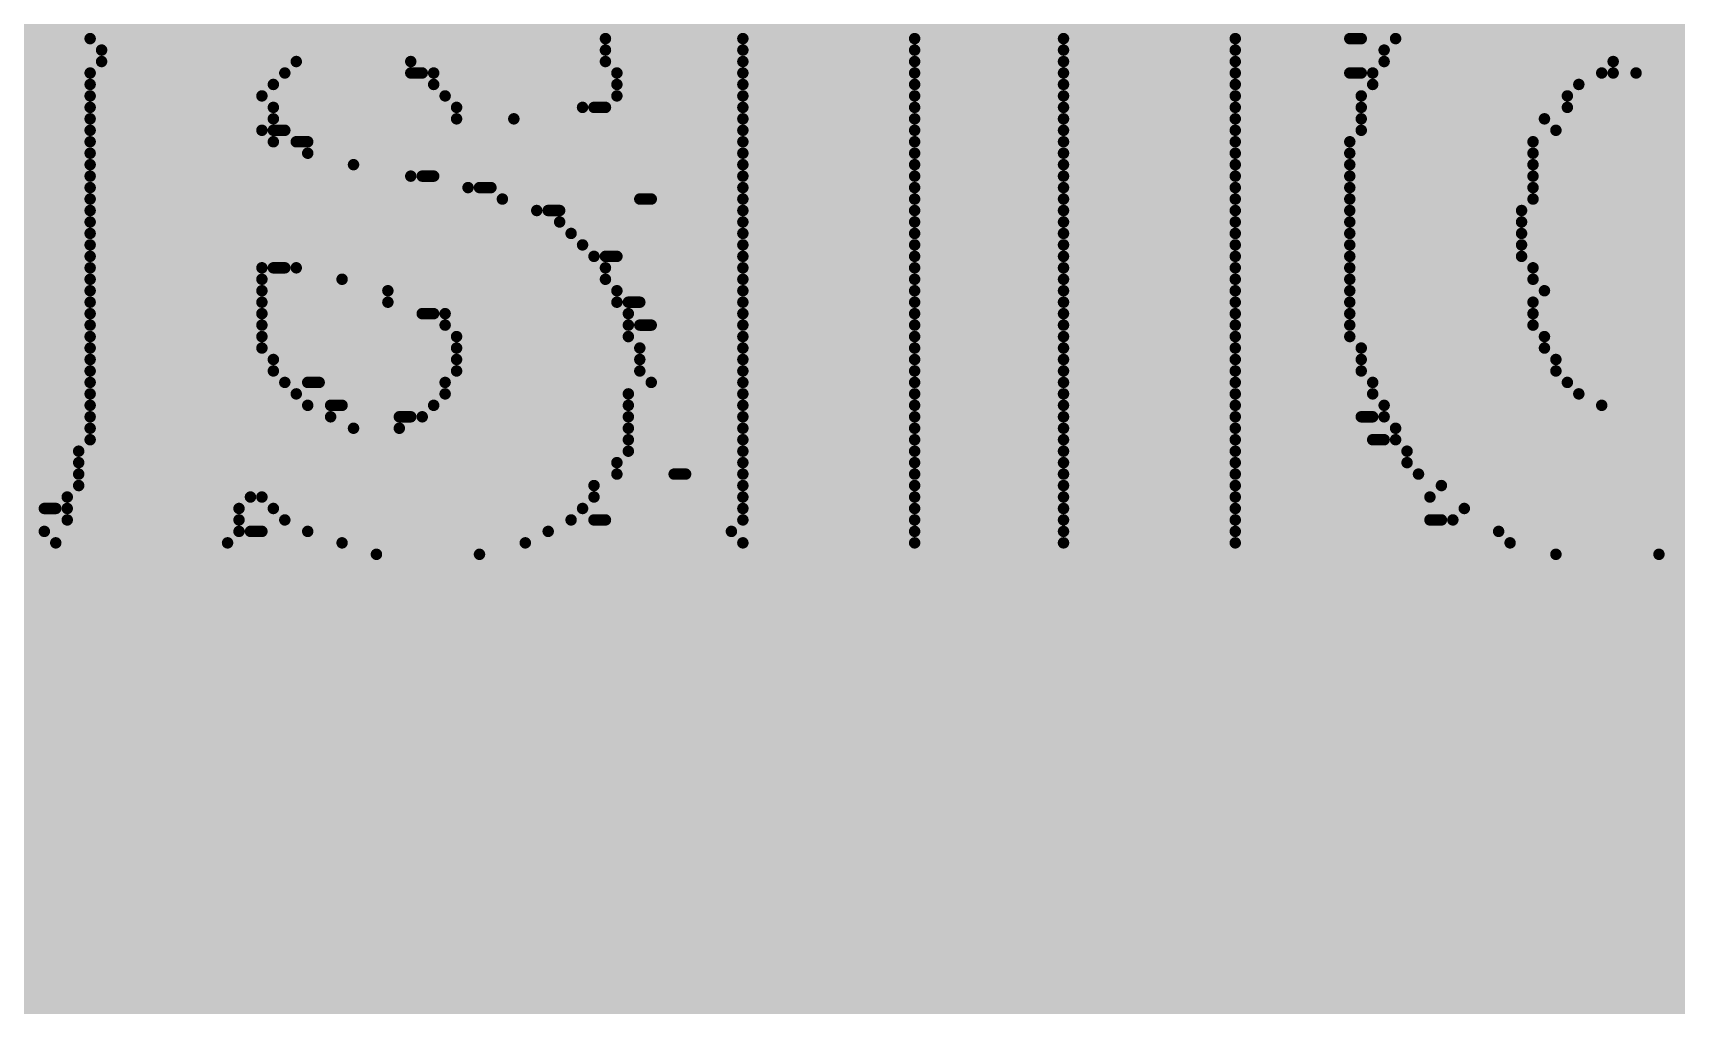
# Model space of a CAD drawing. Header units: inches. Extents: x 0 to 446, y -21 to 70.
# Drawn here: x 13.749 to 17.394, y 48.425 to 50.58 of the extents above; entities that cross this region are included whole.
import ezdxf

# ---------------------------------------------------------------- set-up
doc = ezdxf.new("R2010")
doc.units = ezdxf.units.IN
doc.layers.add('Bottom Overlay', color=54, linetype='Continuous')
doc.layers.add('Top Layer', color=1, linetype='Continuous')

msp = doc.modelspace()

# ---------------------------------------------------------------- hatches: boundary and pattern name
at = {"layer": 'Top Layer'}
msp.add_hatch(color=1, dxfattribs=at).paths.add_polyline_path([(11.8999, 10.6627), (20.7353, 10.6627), (20.7353, 56.4031), (11.8999, 56.4031)])

# ---------------------------------------------------------------- linework, layer by layer
at = {"layer": 'Bottom Overlay', "const_width": 0.0254}
for points in [[(13.876, 50.5675), (15.019, 50.5675)], [(13.9014, 50.5421), (15.019, 50.5421)], [(15.3238, 50.5675), (15.7048, 50.5675)], [(15.3238, 50.5421), (15.7048, 50.5421)], [(16.035, 50.5675), (16.416, 50.5675)], [(16.035, 50.5421), (16.416, 50.5421)], [(16.67, 50.5675), (16.6954, 50.5675)], [(16.7462, 50.5421), (17.9908, 50.5421)], [(16.7716, 50.5675), (17.9908, 50.5675)], [(13.9014, 50.5167), (14.3332, 50.5167)], [(14.5872, 50.5167), (15.019, 50.5167)], [(15.3238, 50.5167), (15.7048, 50.5167)], [(16.035, 50.5167), (16.416, 50.5167)], [(16.7462, 50.5167), (17.2542, 50.5167)], [(13.876, 50.4913), (14.3078, 50.4913)], [(14.5872, 50.4913), (14.6126, 50.4913)], [(14.638, 50.4913), (15.0444, 50.4913)], [(15.3238, 50.4913), (15.7048, 50.4913)], [(16.035, 50.4913), (16.416, 50.4913)], [(16.67, 50.4913), (16.6954, 50.4913)], [(16.7208, 50.4913), (17.2288, 50.4913)], [(17.2542, 50.4913), (17.305, 50.4913)], [(13.876, 50.4659), (14.2824, 50.4659)], [(13.876, 50.4405), (14.257, 50.4405)], [(14.638, 50.4659), (15.0444, 50.4659)], [(14.6634, 50.4405), (15.0444, 50.4405)], [(15.3238, 50.4659), (15.7048, 50.4659)], [(15.3238, 50.4405), (15.7048, 50.4405)], [(16.035, 50.4659), (16.416, 50.4659)], [(16.035, 50.4405), (16.416, 50.4405)], [(16.6954, 50.4405), (17.1526, 50.4405)], [(16.7208, 50.4659), (17.178, 50.4659)], [(13.876, 50.4151), (14.2824, 50.4151)], [(14.6888, 50.4151), (14.9682, 50.4151)], [(14.9936, 50.4151), (15.019, 50.4151)], [(15.3238, 50.4151), (15.7048, 50.4151)], [(16.035, 50.4151), (16.416, 50.4151)], [(16.6954, 50.4151), (17.1526, 50.4151)], [(13.876, 50.3897), (14.2824, 50.3897)], [(13.876, 50.3643), (14.257, 50.3643)], [(14.2824, 50.3643), (14.3078, 50.3643)], [(14.6888, 50.3897), (14.8158, 50.3897)], [(15.3238, 50.3897), (15.7048, 50.3897)], [(15.3238, 50.3643), (15.7048, 50.3643)], [(16.035, 50.3897), (16.416, 50.3897)], [(16.035, 50.3643), (16.416, 50.3643)], [(16.6954, 50.3897), (17.1018, 50.3897)], [(16.6954, 50.3643), (17.1272, 50.3643)], [(13.876, 50.3389), (14.2824, 50.3389)], [(14.3332, 50.3389), (14.3586, 50.3389)], [(15.3238, 50.3389), (15.7048, 50.3389)], [(16.035, 50.3389), (16.416, 50.3389)], [(16.67, 50.3389), (17.0764, 50.3389)], [(13.876, 50.3135), (14.3586, 50.3135)], [(13.876, 50.2881), (14.4602, 50.2881)], [(15.3238, 50.3135), (15.7048, 50.3135)], [(15.3238, 50.2881), (15.7048, 50.2881)], [(16.035, 50.3135), (16.416, 50.3135)], [(16.035, 50.2881), (16.416, 50.2881)], [(16.67, 50.3135), (17.0764, 50.3135)], [(16.67, 50.2881), (17.0764, 50.2881)], [(13.876, 50.2627), (14.5872, 50.2627)], [(14.6126, 50.2627), (14.638, 50.2627)], [(15.3238, 50.2627), (15.7048, 50.2627)], [(16.035, 50.2627), (16.416, 50.2627)], [(16.67, 50.2627), (17.0764, 50.2627)], [(13.876, 50.2373), (14.7142, 50.2373)], [(14.7396, 50.2373), (14.765, 50.2373)], [(15.3238, 50.2373), (15.7048, 50.2373)], [(16.035, 50.2373), (16.416, 50.2373)], [(16.67, 50.2373), (17.0764, 50.2373)], [(13.876, 50.2119), (14.7904, 50.2119)], [(13.876, 50.1865), (14.8666, 50.1865)], [(14.892, 50.1865), (14.9174, 50.1865)], [(15.0952, 50.2119), (15.1206, 50.2119)], [(15.3238, 50.2119), (15.7048, 50.2119)], [(15.3238, 50.1865), (15.7048, 50.1865)], [(16.035, 50.2119), (16.416, 50.2119)], [(16.035, 50.1865), (16.416, 50.1865)], [(16.67, 50.2119), (17.0764, 50.2119)], [(16.67, 50.1865), (17.051, 50.1865)], [(13.876, 50.1611), (14.9174, 50.1611)], [(15.3238, 50.1611), (15.7048, 50.1611)], [(16.035, 50.1611), (16.416, 50.1611)], [(16.67, 50.1611), (17.051, 50.1611)], [(13.876, 50.1357), (14.9428, 50.1357)], [(13.876, 50.1103), (14.9682, 50.1103)], [(15.3238, 50.1357), (15.7048, 50.1357)], [(15.3238, 50.1103), (15.7048, 50.1103)], [(16.035, 50.1357), (16.416, 50.1357)], [(16.035, 50.1103), (16.416, 50.1103)], [(16.67, 50.1357), (17.051, 50.1357)], [(16.67, 50.1103), (17.051, 50.1103)], [(13.876, 50.0849), (14.9936, 50.0849)], [(15.019, 50.0849), (15.0444, 50.0849)], [(15.3238, 50.0849), (15.7048, 50.0849)], [(16.035, 50.0849), (16.416, 50.0849)], [(16.67, 50.0849), (17.051, 50.0849)], [(13.876, 50.0595), (14.257, 50.0595)], [(13.876, 50.0341), (14.257, 50.0341)], [(14.2824, 50.0595), (14.3078, 50.0595)], [(14.3332, 50.0595), (15.019, 50.0595)], [(14.4348, 50.0341), (15.019, 50.0341)], [(15.3238, 50.0595), (15.7048, 50.0595)], [(15.3238, 50.0341), (15.7048, 50.0341)], [(16.035, 50.0595), (16.416, 50.0595)], [(16.035, 50.0341), (16.416, 50.0341)], [(16.67, 50.0595), (17.0764, 50.0595)], [(16.67, 50.0341), (17.0764, 50.0341)], [(13.876, 50.0087), (14.257, 50.0087)], [(14.5364, 50.0087), (15.0444, 50.0087)], [(15.3238, 50.0087), (15.7048, 50.0087)], [(16.035, 50.0087), (16.416, 50.0087)], [(16.67, 50.0087), (17.1018, 50.0087)], [(13.876, 49.9833), (14.257, 49.9833)], [(14.5364, 49.9833), (15.0444, 49.9833)], [(15.0698, 49.9833), (15.0952, 49.9833)], [(15.3238, 49.9833), (15.7048, 49.9833)], [(16.035, 49.9833), (16.416, 49.9833)], [(16.67, 49.9833), (17.0764, 49.9833)], [(13.876, 49.9579), (14.257, 49.9579)], [(13.876, 49.9325), (14.257, 49.9325)], [(14.6126, 49.9579), (14.638, 49.9579)], [(14.6634, 49.9579), (15.0698, 49.9579)], [(14.6634, 49.9325), (15.0698, 49.9325)], [(15.0952, 49.9325), (15.1206, 49.9325)], [(15.3238, 49.9579), (15.7048, 49.9579)], [(15.3238, 49.9325), (15.7048, 49.9325)], [(16.035, 49.9579), (16.416, 49.9579)], [(16.035, 49.9325), (16.416, 49.9325)], [(16.67, 49.9579), (17.0764, 49.9579)], [(16.67, 49.9325), (17.0764, 49.9325)], [(13.876, 49.9071), (14.257, 49.9071)], [(14.6888, 49.9071), (15.0698, 49.9071)], [(15.3238, 49.9071), (15.7048, 49.9071)], [(16.035, 49.9071), (16.416, 49.9071)], [(16.67, 49.9071), (17.1018, 49.9071)], [(13.876, 49.8817), (14.257, 49.8817)], [(13.876, 49.8563), (14.2824, 49.8563)], [(14.6888, 49.8817), (15.0952, 49.8817)], [(14.6888, 49.8563), (15.0952, 49.8563)], [(15.3238, 49.8817), (15.7048, 49.8817)], [(15.3238, 49.8563), (15.7048, 49.8563)], [(16.035, 49.8817), (16.416, 49.8817)], [(16.035, 49.8563), (16.416, 49.8563)], [(16.6954, 49.8817), (17.1018, 49.8817)], [(16.6954, 49.8563), (17.1272, 49.8563)], [(13.876, 49.8309), (14.2824, 49.8309)], [(14.6888, 49.8309), (15.0952, 49.8309)], [(15.3238, 49.8309), (15.7048, 49.8309)], [(16.035, 49.8309), (16.416, 49.8309)], [(16.6954, 49.8309), (17.1272, 49.8309)], [(13.876, 49.8055), (14.3078, 49.8055)], [(13.876, 49.7801), (14.3332, 49.7801)], [(14.3586, 49.8055), (14.384, 49.8055)], [(14.6634, 49.8055), (15.1206, 49.8055)], [(14.6634, 49.7801), (15.0698, 49.7801)], [(15.3238, 49.8055), (15.7048, 49.8055)], [(15.3238, 49.7801), (15.7048, 49.7801)], [(16.035, 49.8055), (16.416, 49.8055)], [(16.035, 49.7801), (16.416, 49.7801)], [(16.7208, 49.8055), (17.1526, 49.8055)], [(16.7208, 49.7801), (17.178, 49.7801)], [(13.876, 49.7547), (14.3586, 49.7547)], [(14.4094, 49.7547), (14.4348, 49.7547)], [(14.638, 49.7547), (15.0698, 49.7547)], [(15.3238, 49.7547), (15.7048, 49.7547)], [(16.035, 49.7547), (16.416, 49.7547)], [(16.7462, 49.7547), (17.2288, 49.7547)], [(13.876, 49.7293), (14.4094, 49.7293)], [(13.876, 49.7039), (14.4602, 49.7039)], [(14.5618, 49.7293), (14.5872, 49.7293)], [(14.5618, 49.7039), (15.0698, 49.7039)], [(14.6126, 49.7293), (15.0698, 49.7293)], [(15.3238, 49.7293), (15.7048, 49.7293)], [(15.3238, 49.7039), (15.7048, 49.7039)], [(16.035, 49.7293), (16.416, 49.7293)], [(16.035, 49.7039), (16.416, 49.7039)], [(16.6954, 49.7293), (16.7208, 49.7293)], [(16.7462, 49.7293), (17.9908, 49.7293)], [(16.7716, 49.7039), (17.9908, 49.7039)], [(13.876, 49.6785), (15.0698, 49.6785)], [(15.3238, 49.6785), (15.7048, 49.6785)], [(16.035, 49.6785), (16.416, 49.6785)], [(16.7208, 49.6785), (16.7462, 49.6785)], [(16.7716, 49.6785), (17.9908, 49.6785)], [(13.8506, 49.6531), (15.0698, 49.6531)], [(15.3238, 49.6531), (15.7048, 49.6531)], [(16.035, 49.6531), (16.416, 49.6531)], [(16.797, 49.6531), (17.9908, 49.6531)], [(13.8506, 49.6277), (15.0444, 49.6277)], [(13.8506, 49.6023), (15.0444, 49.6023)], [(15.1714, 49.6023), (15.1968, 49.6023)], [(15.3238, 49.6277), (15.7048, 49.6277)], [(15.3238, 49.6023), (15.7048, 49.6023)], [(16.035, 49.6277), (16.416, 49.6277)], [(16.035, 49.6023), (16.416, 49.6023)], [(16.797, 49.6277), (17.9908, 49.6277)], [(16.8224, 49.6023), (17.9908, 49.6023)], [(13.8506, 49.5769), (14.9936, 49.5769)], [(15.3238, 49.5769), (15.7048, 49.5769)], [(16.035, 49.5769), (16.416, 49.5769)], [(16.8732, 49.5769), (17.9908, 49.5769)], [(13.7744, 49.5261), (13.7998, 49.5261)], [(13.8252, 49.5515), (14.2316, 49.5515)], [(13.8252, 49.5261), (14.2062, 49.5261)], [(14.257, 49.5515), (14.9936, 49.5515)], [(14.2824, 49.5261), (14.9682, 49.5261)], [(15.3238, 49.5515), (15.7048, 49.5515)], [(15.3238, 49.5261), (15.7048, 49.5261)], [(16.035, 49.5515), (16.416, 49.5515)], [(16.035, 49.5261), (16.416, 49.5261)], [(16.8478, 49.5515), (17.5844, 49.5515)], [(16.924, 49.5261), (17.559, 49.5261)], [(13.8252, 49.5007), (14.2062, 49.5007)], [(14.3078, 49.5007), (14.9428, 49.5007)], [(14.9936, 49.5007), (15.019, 49.5007)], [(15.3238, 49.5007), (15.7048, 49.5007)], [(16.035, 49.5007), (16.416, 49.5007)], [(16.8478, 49.5007), (16.8732, 49.5007)], [(16.8986, 49.5007), (17.5082, 49.5007)], [(13.7744, 49.4753), (14.2062, 49.4753)], [(13.7998, 49.4499), (14.1808, 49.4499)], [(14.2316, 49.4753), (14.257, 49.4753)], [(14.3586, 49.4753), (14.892, 49.4753)], [(14.4348, 49.4499), (14.8412, 49.4499)], [(15.2984, 49.4753), (15.7048, 49.4753)], [(15.3238, 49.4499), (15.7048, 49.4499)], [(16.035, 49.4753), (16.416, 49.4753)], [(16.035, 49.4499), (16.416, 49.4499)], [(17.0002, 49.4753), (17.4828, 49.4753)], [(17.0256, 49.4499), (17.432, 49.4499)], [(14.511, 49.4245), (14.7396, 49.4245)], [(17.1272, 49.4245), (17.3558, 49.4245)]]:
    msp.add_lwpolyline(points, dxfattribs=at)
at = {"layer": 'Bottom Overlay', "const_width": 0.0127}
for points in [[(13.8697, 50.5675, 1), (13.8824, 50.5675, 1)], [(13.8951, 50.5421, 1), (13.9078, 50.5421, 1)], [(15.0127, 50.5675, 1), (15.0254, 50.5675, 1)], [(15.0127, 50.5421, 1), (15.0254, 50.5421, 1)], [(15.3175, 50.5675, 1), (15.3302, 50.5675, 1)], [(15.3175, 50.5421, 1), (15.3302, 50.5421, 1)], [(15.6985, 50.5675, 1), (15.7112, 50.5675, 1)], [(15.6985, 50.5421, 1), (15.7112, 50.5421, 1)], [(16.0287, 50.5675, 1), (16.0414, 50.5675, 1)], [(16.0287, 50.5421, 1), (16.0414, 50.5421, 1)], [(16.4097, 50.5675, 1), (16.4224, 50.5675, 1)], [(16.4097, 50.5421, 1), (16.4224, 50.5421, 1)], [(16.6637, 50.5675, 1), (16.6764, 50.5675, 1)], [(16.6891, 50.5675, 1), (16.7018, 50.5675, 1)], [(16.7399, 50.5421, 1), (16.7526, 50.5421, 1)], [(16.7653, 50.5675, 1), (16.778, 50.5675, 1)], [(13.8951, 50.5167, 1), (13.9078, 50.5167, 1)], [(14.3269, 50.5167, 1), (14.3396, 50.5167, 1)], [(14.5809, 50.5167, 1), (14.5936, 50.5167, 1)], [(15.0127, 50.5167, 1), (15.0254, 50.5167, 1)], [(15.3175, 50.5167, 1), (15.3302, 50.5167, 1)], [(15.6985, 50.5167, 1), (15.7112, 50.5167, 1)], [(16.0287, 50.5167, 1), (16.0414, 50.5167, 1)], [(16.4097, 50.5167, 1), (16.4224, 50.5167, 1)], [(16.7399, 50.5167, 1), (16.7526, 50.5167, 1)], [(17.2479, 50.5167, 1), (17.2606, 50.5167, 1)], [(13.8697, 50.4913, 1), (13.8824, 50.4913, 1)], [(14.3015, 50.4913, 1), (14.3142, 50.4913, 1)], [(14.5809, 50.4913, 1), (14.5936, 50.4913, 1)], [(14.6063, 50.4913, 1), (14.619, 50.4913, 1)], [(14.6317, 50.4913, 1), (14.6444, 50.4913, 1)], [(15.0381, 50.4913, 1), (15.0508, 50.4913, 1)], [(15.3175, 50.4913, 1), (15.3302, 50.4913, 1)], [(15.6985, 50.4913, 1), (15.7112, 50.4913, 1)], [(16.0287, 50.4913, 1), (16.0414, 50.4913, 1)], [(16.4097, 50.4913, 1), (16.4224, 50.4913, 1)], [(16.6637, 50.4913, 1), (16.6764, 50.4913, 1)], [(16.6891, 50.4913, 1), (16.7018, 50.4913, 1)], [(16.7145, 50.4913, 1), (16.7272, 50.4913, 1)], [(17.2225, 50.4913, 1), (17.2352, 50.4913, 1)], [(17.2479, 50.4913, 1), (17.2606, 50.4913, 1)], [(17.2987, 50.4913, 1), (17.3114, 50.4913, 1)], [(13.8697, 50.4659, 1), (13.8824, 50.4659, 1)], [(13.8697, 50.4405, 1), (13.8824, 50.4405, 1)], [(14.2507, 50.4405, 1), (14.2634, 50.4405, 1)], [(14.2761, 50.4659, 1), (14.2888, 50.4659, 1)], [(14.6317, 50.4659, 1), (14.6444, 50.4659, 1)], [(14.6571, 50.4405, 1), (14.6698, 50.4405, 1)], [(15.0381, 50.4659, 1), (15.0508, 50.4659, 1)], [(15.0381, 50.4405, 1), (15.0508, 50.4405, 1)], [(15.3175, 50.4659, 1), (15.3302, 50.4659, 1)], [(15.3175, 50.4405, 1), (15.3302, 50.4405, 1)], [(15.6985, 50.4659, 1), (15.7112, 50.4659, 1)], [(15.6985, 50.4405, 1), (15.7112, 50.4405, 1)], [(16.0287, 50.4659, 1), (16.0414, 50.4659, 1)], [(16.0287, 50.4405, 1), (16.0414, 50.4405, 1)], [(16.4097, 50.4659, 1), (16.4224, 50.4659, 1)], [(16.4097, 50.4405, 1), (16.4224, 50.4405, 1)], [(16.6891, 50.4405, 1), (16.7018, 50.4405, 1)], [(16.7145, 50.4659, 1), (16.7272, 50.4659, 1)], [(17.1463, 50.4405, 1), (17.159, 50.4405, 1)], [(17.1717, 50.4659, 1), (17.1844, 50.4659, 1)], [(13.8697, 50.4151, 1), (13.8824, 50.4151, 1)], [(14.2761, 50.4151, 1), (14.2888, 50.4151, 1)], [(14.6825, 50.4151, 1), (14.6952, 50.4151, 1)], [(14.9619, 50.4151, 1), (14.9746, 50.4151, 1)], [(14.9873, 50.4151, 1), (15, 50.4151, 1)], [(15.0127, 50.4151, 1), (15.0254, 50.4151, 1)], [(15.3175, 50.4151, 1), (15.3302, 50.4151, 1)], [(15.6985, 50.4151, 1), (15.7112, 50.4151, 1)], [(16.0287, 50.4151, 1), (16.0414, 50.4151, 1)], [(16.4097, 50.4151, 1), (16.4224, 50.4151, 1)], [(16.6891, 50.4151, 1), (16.7018, 50.4151, 1)], [(17.1463, 50.4151, 1), (17.159, 50.4151, 1)], [(13.8697, 50.3897, 1), (13.8824, 50.3897, 1)], [(13.8697, 50.3643, 1), (13.8824, 50.3643, 1)], [(14.2507, 50.3643, 1), (14.2634, 50.3643, 1)], [(14.2761, 50.3897, 1), (14.2888, 50.3897, 1)], [(14.2761, 50.3643, 1), (14.2888, 50.3643, 1)], [(14.3015, 50.3643, 1), (14.3142, 50.3643, 1)], [(14.6825, 50.3897, 1), (14.6952, 50.3897, 1)], [(14.8095, 50.3897, 1), (14.8222, 50.3897, 1)], [(15.3175, 50.3897, 1), (15.3302, 50.3897, 1)], [(15.3175, 50.3643, 1), (15.3302, 50.3643, 1)], [(15.6985, 50.3897, 1), (15.7112, 50.3897, 1)], [(15.6985, 50.3643, 1), (15.7112, 50.3643, 1)], [(16.0287, 50.3897, 1), (16.0414, 50.3897, 1)], [(16.0287, 50.3643, 1), (16.0414, 50.3643, 1)], [(16.4097, 50.3897, 1), (16.4224, 50.3897, 1)], [(16.4097, 50.3643, 1), (16.4224, 50.3643, 1)], [(16.6891, 50.3897, 1), (16.7018, 50.3897, 1)], [(16.6891, 50.3643, 1), (16.7018, 50.3643, 1)], [(17.0955, 50.3897, 1), (17.1082, 50.3897, 1)], [(17.1209, 50.3643, 1), (17.1336, 50.3643, 1)], [(13.8697, 50.3389, 1), (13.8824, 50.3389, 1)], [(14.2761, 50.3389, 1), (14.2888, 50.3389, 1)], [(14.3269, 50.3389, 1), (14.3396, 50.3389, 1)], [(14.3523, 50.3389, 1), (14.365, 50.3389, 1)], [(15.3175, 50.3389, 1), (15.3302, 50.3389, 1)], [(15.6985, 50.3389, 1), (15.7112, 50.3389, 1)], [(16.0287, 50.3389, 1), (16.0414, 50.3389, 1)], [(16.4097, 50.3389, 1), (16.4224, 50.3389, 1)], [(16.6637, 50.3389, 1), (16.6764, 50.3389, 1)], [(17.0701, 50.3389, 1), (17.0828, 50.3389, 1)], [(13.8697, 50.3135, 1), (13.8824, 50.3135, 1)], [(13.8697, 50.2881, 1), (13.8824, 50.2881, 1)], [(14.3523, 50.3135, 1), (14.365, 50.3135, 1)], [(14.4539, 50.2881, 1), (14.4666, 50.2881, 1)], [(15.3175, 50.3135, 1), (15.3302, 50.3135, 1)], [(15.3175, 50.2881, 1), (15.3302, 50.2881, 1)], [(15.6985, 50.3135, 1), (15.7112, 50.3135, 1)], [(15.6985, 50.2881, 1), (15.7112, 50.2881, 1)], [(16.0287, 50.3135, 1), (16.0414, 50.3135, 1)], [(16.0287, 50.2881, 1), (16.0414, 50.2881, 1)], [(16.4097, 50.3135, 1), (16.4224, 50.3135, 1)], [(16.4097, 50.2881, 1), (16.4224, 50.2881, 1)], [(16.6637, 50.3135, 1), (16.6764, 50.3135, 1)], [(16.6637, 50.2881, 1), (16.6764, 50.2881, 1)], [(17.0701, 50.3135, 1), (17.0828, 50.3135, 1)], [(17.0701, 50.2881, 1), (17.0828, 50.2881, 1)], [(13.8697, 50.2627, 1), (13.8824, 50.2627, 1)], [(14.5809, 50.2627, 1), (14.5936, 50.2627, 1)], [(14.6063, 50.2627, 1), (14.619, 50.2627, 1)], [(14.6317, 50.2627, 1), (14.6444, 50.2627, 1)], [(15.3175, 50.2627, 1), (15.3302, 50.2627, 1)], [(15.6985, 50.2627, 1), (15.7112, 50.2627, 1)], [(16.0287, 50.2627, 1), (16.0414, 50.2627, 1)], [(16.4097, 50.2627, 1), (16.4224, 50.2627, 1)], [(16.6637, 50.2627, 1), (16.6764, 50.2627, 1)], [(17.0701, 50.2627, 1), (17.0828, 50.2627, 1)], [(13.8697, 50.2373, 1), (13.8824, 50.2373, 1)], [(14.7079, 50.2373, 1), (14.7206, 50.2373, 1)], [(14.7333, 50.2373, 1), (14.746, 50.2373, 1)], [(14.7587, 50.2373, 1), (14.7714, 50.2373, 1)], [(15.3175, 50.2373, 1), (15.3302, 50.2373, 1)], [(15.6985, 50.2373, 1), (15.7112, 50.2373, 1)], [(16.0287, 50.2373, 1), (16.0414, 50.2373, 1)], [(16.4097, 50.2373, 1), (16.4224, 50.2373, 1)], [(16.6637, 50.2373, 1), (16.6764, 50.2373, 1)], [(17.0701, 50.2373, 1), (17.0828, 50.2373, 1)], [(13.8697, 50.2119, 1), (13.8824, 50.2119, 1)], [(13.8697, 50.1865, 1), (13.8824, 50.1865, 1)], [(14.7841, 50.2119, 1), (14.7968, 50.2119, 1)], [(14.8603, 50.1865, 1), (14.873, 50.1865, 1)], [(14.8857, 50.1865, 1), (14.8984, 50.1865, 1)], [(14.9111, 50.1865, 1), (14.9238, 50.1865, 1)], [(15.0889, 50.2119, 1), (15.1016, 50.2119, 1)], [(15.1143, 50.2119, 1), (15.127, 50.2119, 1)], [(15.3175, 50.2119, 1), (15.3302, 50.2119, 1)], [(15.3175, 50.1865, 1), (15.3302, 50.1865, 1)], [(15.6985, 50.2119, 1), (15.7112, 50.2119, 1)], [(15.6985, 50.1865, 1), (15.7112, 50.1865, 1)], [(16.0287, 50.2119, 1), (16.0414, 50.2119, 1)], [(16.0287, 50.1865, 1), (16.0414, 50.1865, 1)], [(16.4097, 50.2119, 1), (16.4224, 50.2119, 1)], [(16.4097, 50.1865, 1), (16.4224, 50.1865, 1)], [(16.6637, 50.2119, 1), (16.6764, 50.2119, 1)], [(16.6637, 50.1865, 1), (16.6764, 50.1865, 1)], [(17.0447, 50.1865, 1), (17.0574, 50.1865, 1)], [(17.0701, 50.2119, 1), (17.0828, 50.2119, 1)], [(13.8697, 50.1611, 1), (13.8824, 50.1611, 1)], [(14.9111, 50.1611, 1), (14.9238, 50.1611, 1)], [(15.3175, 50.1611, 1), (15.3302, 50.1611, 1)], [(15.6985, 50.1611, 1), (15.7112, 50.1611, 1)], [(16.0287, 50.1611, 1), (16.0414, 50.1611, 1)], [(16.4097, 50.1611, 1), (16.4224, 50.1611, 1)], [(16.6637, 50.1611, 1), (16.6764, 50.1611, 1)], [(17.0447, 50.1611, 1), (17.0574, 50.1611, 1)], [(13.8697, 50.1357, 1), (13.8824, 50.1357, 1)], [(13.8697, 50.1103, 1), (13.8824, 50.1103, 1)], [(14.9365, 50.1357, 1), (14.9492, 50.1357, 1)], [(14.9619, 50.1103, 1), (14.9746, 50.1103, 1)], [(15.3175, 50.1357, 1), (15.3302, 50.1357, 1)], [(15.3175, 50.1103, 1), (15.3302, 50.1103, 1)], [(15.6985, 50.1357, 1), (15.7112, 50.1357, 1)], [(15.6985, 50.1103, 1), (15.7112, 50.1103, 1)], [(16.0287, 50.1357, 1), (16.0414, 50.1357, 1)], [(16.0287, 50.1103, 1), (16.0414, 50.1103, 1)], [(16.4097, 50.1357, 1), (16.4224, 50.1357, 1)], [(16.4097, 50.1103, 1), (16.4224, 50.1103, 1)], [(16.6637, 50.1357, 1), (16.6764, 50.1357, 1)], [(16.6637, 50.1103, 1), (16.6764, 50.1103, 1)], [(17.0447, 50.1357, 1), (17.0574, 50.1357, 1)], [(17.0447, 50.1103, 1), (17.0574, 50.1103, 1)], [(13.8697, 50.0849, 1), (13.8824, 50.0849, 1)], [(14.9873, 50.0849, 1), (15, 50.0849, 1)], [(15.0127, 50.0849, 1), (15.0254, 50.0849, 1)], [(15.0381, 50.0849, 1), (15.0508, 50.0849, 1)], [(15.3175, 50.0849, 1), (15.3302, 50.0849, 1)], [(15.6985, 50.0849, 1), (15.7112, 50.0849, 1)], [(16.0287, 50.0849, 1), (16.0414, 50.0849, 1)], [(16.4097, 50.0849, 1), (16.4224, 50.0849, 1)], [(16.6637, 50.0849, 1), (16.6764, 50.0849, 1)], [(17.0447, 50.0849, 1), (17.0574, 50.0849, 1)], [(13.8697, 50.0595, 1), (13.8824, 50.0595, 1)], [(13.8697, 50.0341, 1), (13.8824, 50.0341, 1)], [(14.2507, 50.0595, 1), (14.2634, 50.0595, 1)], [(14.2507, 50.0341, 1), (14.2634, 50.0341, 1)], [(14.2761, 50.0595, 1), (14.2888, 50.0595, 1)], [(14.3015, 50.0595, 1), (14.3142, 50.0595, 1)], [(14.3269, 50.0595, 1), (14.3396, 50.0595, 1)], [(14.4285, 50.0341, 1), (14.4412, 50.0341, 1)], [(15.0127, 50.0595, 1), (15.0254, 50.0595, 1)], [(15.0127, 50.0341, 1), (15.0254, 50.0341, 1)], [(15.3175, 50.0595, 1), (15.3302, 50.0595, 1)], [(15.3175, 50.0341, 1), (15.3302, 50.0341, 1)], [(15.6985, 50.0595, 1), (15.7112, 50.0595, 1)], [(15.6985, 50.0341, 1), (15.7112, 50.0341, 1)], [(16.0287, 50.0595, 1), (16.0414, 50.0595, 1)], [(16.0287, 50.0341, 1), (16.0414, 50.0341, 1)], [(16.4097, 50.0595, 1), (16.4224, 50.0595, 1)], [(16.4097, 50.0341, 1), (16.4224, 50.0341, 1)], [(16.6637, 50.0595, 1), (16.6764, 50.0595, 1)], [(16.6637, 50.0341, 1), (16.6764, 50.0341, 1)], [(17.0701, 50.0595, 1), (17.0828, 50.0595, 1)], [(17.0701, 50.0341, 1), (17.0828, 50.0341, 1)], [(13.8697, 50.0087, 1), (13.8824, 50.0087, 1)], [(14.2507, 50.0087, 1), (14.2634, 50.0087, 1)], [(14.5301, 50.0087, 1), (14.5428, 50.0087, 1)], [(15.0381, 50.0087, 1), (15.0508, 50.0087, 1)], [(15.3175, 50.0087, 1), (15.3302, 50.0087, 1)], [(15.6985, 50.0087, 1), (15.7112, 50.0087, 1)], [(16.0287, 50.0087, 1), (16.0414, 50.0087, 1)], [(16.4097, 50.0087, 1), (16.4224, 50.0087, 1)], [(16.6637, 50.0087, 1), (16.6764, 50.0087, 1)], [(17.0955, 50.0087, 1), (17.1082, 50.0087, 1)], [(13.8697, 49.9833, 1), (13.8824, 49.9833, 1)], [(14.2507, 49.9833, 1), (14.2634, 49.9833, 1)], [(14.5301, 49.9833, 1), (14.5428, 49.9833, 1)], [(15.0381, 49.9833, 1), (15.0508, 49.9833, 1)], [(15.0635, 49.9833, 1), (15.0762, 49.9833, 1)], [(15.0889, 49.9833, 1), (15.1016, 49.9833, 1)], [(15.3175, 49.9833, 1), (15.3302, 49.9833, 1)], [(15.6985, 49.9833, 1), (15.7112, 49.9833, 1)], [(16.0287, 49.9833, 1), (16.0414, 49.9833, 1)], [(16.4097, 49.9833, 1), (16.4224, 49.9833, 1)], [(16.6637, 49.9833, 1), (16.6764, 49.9833, 1)], [(17.0701, 49.9833, 1), (17.0828, 49.9833, 1)], [(13.8697, 49.9579, 1), (13.8824, 49.9579, 1)], [(13.8697, 49.9325, 1), (13.8824, 49.9325, 1)], [(14.2507, 49.9579, 1), (14.2634, 49.9579, 1)], [(14.2507, 49.9325, 1), (14.2634, 49.9325, 1)], [(14.6063, 49.9579, 1), (14.619, 49.9579, 1)], [(14.6317, 49.9579, 1), (14.6444, 49.9579, 1)], [(14.6571, 49.9579, 1), (14.6698, 49.9579, 1)], [(14.6571, 49.9325, 1), (14.6698, 49.9325, 1)], [(15.0635, 49.9579, 1), (15.0762, 49.9579, 1)], [(15.0635, 49.9325, 1), (15.0762, 49.9325, 1)], [(15.0889, 49.9325, 1), (15.1016, 49.9325, 1)], [(15.1143, 49.9325, 1), (15.127, 49.9325, 1)], [(15.3175, 49.9579, 1), (15.3302, 49.9579, 1)], [(15.3175, 49.9325, 1), (15.3302, 49.9325, 1)], [(15.6985, 49.9579, 1), (15.7112, 49.9579, 1)], [(15.6985, 49.9325, 1), (15.7112, 49.9325, 1)], [(16.0287, 49.9579, 1), (16.0414, 49.9579, 1)], [(16.0287, 49.9325, 1), (16.0414, 49.9325, 1)], [(16.4097, 49.9579, 1), (16.4224, 49.9579, 1)], [(16.4097, 49.9325, 1), (16.4224, 49.9325, 1)], [(16.6637, 49.9579, 1), (16.6764, 49.9579, 1)], [(16.6637, 49.9325, 1), (16.6764, 49.9325, 1)], [(17.0701, 49.9579, 1), (17.0828, 49.9579, 1)], [(17.0701, 49.9325, 1), (17.0828, 49.9325, 1)], [(13.8697, 49.9071, 1), (13.8824, 49.9071, 1)], [(14.2507, 49.9071, 1), (14.2634, 49.9071, 1)], [(14.6825, 49.9071, 1), (14.6952, 49.9071, 1)], [(15.0635, 49.9071, 1), (15.0762, 49.9071, 1)], [(15.3175, 49.9071, 1), (15.3302, 49.9071, 1)], [(15.6985, 49.9071, 1), (15.7112, 49.9071, 1)], [(16.0287, 49.9071, 1), (16.0414, 49.9071, 1)], [(16.4097, 49.9071, 1), (16.4224, 49.9071, 1)], [(16.6637, 49.9071, 1), (16.6764, 49.9071, 1)], [(17.0955, 49.9071, 1), (17.1082, 49.9071, 1)], [(13.8697, 49.8817, 1), (13.8824, 49.8817, 1)], [(13.8697, 49.8563, 1), (13.8824, 49.8563, 1)], [(14.2507, 49.8817, 1), (14.2634, 49.8817, 1)], [(14.2761, 49.8563, 1), (14.2888, 49.8563, 1)], [(14.6825, 49.8817, 1), (14.6952, 49.8817, 1)], [(14.6825, 49.8563, 1), (14.6952, 49.8563, 1)], [(15.0889, 49.8817, 1), (15.1016, 49.8817, 1)], [(15.0889, 49.8563, 1), (15.1016, 49.8563, 1)], [(15.3175, 49.8817, 1), (15.3302, 49.8817, 1)], [(15.3175, 49.8563, 1), (15.3302, 49.8563, 1)], [(15.6985, 49.8817, 1), (15.7112, 49.8817, 1)], [(15.6985, 49.8563, 1), (15.7112, 49.8563, 1)], [(16.0287, 49.8817, 1), (16.0414, 49.8817, 1)], [(16.0287, 49.8563, 1), (16.0414, 49.8563, 1)], [(16.4097, 49.8817, 1), (16.4224, 49.8817, 1)], [(16.4097, 49.8563, 1), (16.4224, 49.8563, 1)], [(16.6891, 49.8817, 1), (16.7018, 49.8817, 1)], [(16.6891, 49.8563, 1), (16.7018, 49.8563, 1)], [(17.0955, 49.8817, 1), (17.1082, 49.8817, 1)], [(17.1209, 49.8563, 1), (17.1336, 49.8563, 1)], [(13.8697, 49.8309, 1), (13.8824, 49.8309, 1)], [(14.2761, 49.8309, 1), (14.2888, 49.8309, 1)], [(14.6825, 49.8309, 1), (14.6952, 49.8309, 1)], [(15.0889, 49.8309, 1), (15.1016, 49.8309, 1)], [(15.3175, 49.8309, 1), (15.3302, 49.8309, 1)], [(15.6985, 49.8309, 1), (15.7112, 49.8309, 1)], [(16.0287, 49.8309, 1), (16.0414, 49.8309, 1)], [(16.4097, 49.8309, 1), (16.4224, 49.8309, 1)], [(16.6891, 49.8309, 1), (16.7018, 49.8309, 1)], [(17.1209, 49.8309, 1), (17.1336, 49.8309, 1)], [(13.8697, 49.8055, 1), (13.8824, 49.8055, 1)], [(13.8697, 49.7801, 1), (13.8824, 49.7801, 1)], [(14.3015, 49.8055, 1), (14.3142, 49.8055, 1)], [(14.3269, 49.7801, 1), (14.3396, 49.7801, 1)], [(14.3523, 49.8055, 1), (14.365, 49.8055, 1)], [(14.3777, 49.8055, 1), (14.3904, 49.8055, 1)], [(14.6571, 49.8055, 1), (14.6698, 49.8055, 1)], [(14.6571, 49.7801, 1), (14.6698, 49.7801, 1)], [(15.0635, 49.7801, 1), (15.0762, 49.7801, 1)], [(15.1143, 49.8055, 1), (15.127, 49.8055, 1)], [(15.3175, 49.8055, 1), (15.3302, 49.8055, 1)], [(15.3175, 49.7801, 1), (15.3302, 49.7801, 1)], [(15.6985, 49.8055, 1), (15.7112, 49.8055, 1)], [(15.6985, 49.7801, 1), (15.7112, 49.7801, 1)], [(16.0287, 49.8055, 1), (16.0414, 49.8055, 1)], [(16.0287, 49.7801, 1), (16.0414, 49.7801, 1)], [(16.4097, 49.8055, 1), (16.4224, 49.8055, 1)], [(16.4097, 49.7801, 1), (16.4224, 49.7801, 1)], [(16.7145, 49.8055, 1), (16.7272, 49.8055, 1)], [(16.7145, 49.7801, 1), (16.7272, 49.7801, 1)], [(17.1463, 49.8055, 1), (17.159, 49.8055, 1)], [(17.1717, 49.7801, 1), (17.1844, 49.7801, 1)], [(13.8697, 49.7547, 1), (13.8824, 49.7547, 1)], [(14.3523, 49.7547, 1), (14.365, 49.7547, 1)], [(14.4031, 49.7547, 1), (14.4158, 49.7547, 1)], [(14.4285, 49.7547, 1), (14.4412, 49.7547, 1)], [(14.6317, 49.7547, 1), (14.6444, 49.7547, 1)], [(15.0635, 49.7547, 1), (15.0762, 49.7547, 1)], [(15.3175, 49.7547, 1), (15.3302, 49.7547, 1)], [(15.6985, 49.7547, 1), (15.7112, 49.7547, 1)], [(16.0287, 49.7547, 1), (16.0414, 49.7547, 1)], [(16.4097, 49.7547, 1), (16.4224, 49.7547, 1)], [(16.7399, 49.7547, 1), (16.7526, 49.7547, 1)], [(17.2225, 49.7547, 1), (17.2352, 49.7547, 1)], [(13.8697, 49.7293, 1), (13.8824, 49.7293, 1)], [(13.8697, 49.7039, 1), (13.8824, 49.7039, 1)], [(14.4031, 49.7293, 1), (14.4158, 49.7293, 1)], [(14.4539, 49.7039, 1), (14.4666, 49.7039, 1)], [(14.5555, 49.7293, 1), (14.5682, 49.7293, 1)], [(14.5555, 49.7039, 1), (14.5682, 49.7039, 1)], [(14.5809, 49.7293, 1), (14.5936, 49.7293, 1)], [(14.6063, 49.7293, 1), (14.619, 49.7293, 1)], [(15.0635, 49.7293, 1), (15.0762, 49.7293, 1)], [(15.0635, 49.7039, 1), (15.0762, 49.7039, 1)], [(15.3175, 49.7293, 1), (15.3302, 49.7293, 1)], [(15.3175, 49.7039, 1), (15.3302, 49.7039, 1)], [(15.6985, 49.7293, 1), (15.7112, 49.7293, 1)], [(15.6985, 49.7039, 1), (15.7112, 49.7039, 1)], [(16.0287, 49.7293, 1), (16.0414, 49.7293, 1)], [(16.0287, 49.7039, 1), (16.0414, 49.7039, 1)], [(16.4097, 49.7293, 1), (16.4224, 49.7293, 1)], [(16.4097, 49.7039, 1), (16.4224, 49.7039, 1)], [(16.6891, 49.7293, 1), (16.7018, 49.7293, 1)], [(16.7145, 49.7293, 1), (16.7272, 49.7293, 1)], [(16.7399, 49.7293, 1), (16.7526, 49.7293, 1)], [(16.7653, 49.7039, 1), (16.778, 49.7039, 1)], [(13.8697, 49.6785, 1), (13.8824, 49.6785, 1)], [(15.0635, 49.6785, 1), (15.0762, 49.6785, 1)], [(15.3175, 49.6785, 1), (15.3302, 49.6785, 1)], [(15.6985, 49.6785, 1), (15.7112, 49.6785, 1)], [(16.0287, 49.6785, 1), (16.0414, 49.6785, 1)], [(16.4097, 49.6785, 1), (16.4224, 49.6785, 1)], [(16.7145, 49.6785, 1), (16.7272, 49.6785, 1)], [(16.7399, 49.6785, 1), (16.7526, 49.6785, 1)], [(16.7653, 49.6785, 1), (16.778, 49.6785, 1)], [(13.8443, 49.6531, 1), (13.857, 49.6531, 1)], [(15.0635, 49.6531, 1), (15.0762, 49.6531, 1)], [(15.3175, 49.6531, 1), (15.3302, 49.6531, 1)], [(15.6985, 49.6531, 1), (15.7112, 49.6531, 1)], [(16.0287, 49.6531, 1), (16.0414, 49.6531, 1)], [(16.4097, 49.6531, 1), (16.4224, 49.6531, 1)], [(16.7907, 49.6531, 1), (16.8034, 49.6531, 1)], [(13.8443, 49.6277, 1), (13.857, 49.6277, 1)], [(13.8443, 49.6023, 1), (13.857, 49.6023, 1)], [(15.0381, 49.6277, 1), (15.0508, 49.6277, 1)], [(15.0381, 49.6023, 1), (15.0508, 49.6023, 1)], [(15.1651, 49.6023, 1), (15.1778, 49.6023, 1)], [(15.1905, 49.6023, 1), (15.2032, 49.6023, 1)], [(15.3175, 49.6277, 1), (15.3302, 49.6277, 1)], [(15.3175, 49.6023, 1), (15.3302, 49.6023, 1)], [(15.6985, 49.6277, 1), (15.7112, 49.6277, 1)], [(15.6985, 49.6023, 1), (15.7112, 49.6023, 1)], [(16.0287, 49.6277, 1), (16.0414, 49.6277, 1)], [(16.0287, 49.6023, 1), (16.0414, 49.6023, 1)], [(16.4097, 49.6277, 1), (16.4224, 49.6277, 1)], [(16.4097, 49.6023, 1), (16.4224, 49.6023, 1)], [(16.7907, 49.6277, 1), (16.8034, 49.6277, 1)], [(16.8161, 49.6023, 1), (16.8288, 49.6023, 1)], [(13.8443, 49.5769, 1), (13.857, 49.5769, 1)], [(14.9873, 49.5769, 1), (15, 49.5769, 1)], [(15.3175, 49.5769, 1), (15.3302, 49.5769, 1)], [(15.6985, 49.5769, 1), (15.7112, 49.5769, 1)], [(16.0287, 49.5769, 1), (16.0414, 49.5769, 1)], [(16.4097, 49.5769, 1), (16.4224, 49.5769, 1)], [(16.8669, 49.5769, 1), (16.8796, 49.5769, 1)], [(13.7681, 49.5261, 1), (13.7808, 49.5261, 1)], [(13.7935, 49.5261, 1), (13.8062, 49.5261, 1)], [(13.8189, 49.5515, 1), (13.8316, 49.5515, 1)], [(13.8189, 49.5261, 1), (13.8316, 49.5261, 1)], [(14.1999, 49.5261, 1), (14.2126, 49.5261, 1)], [(14.2253, 49.5515, 1), (14.238, 49.5515, 1)], [(14.2507, 49.5515, 1), (14.2634, 49.5515, 1)], [(14.2761, 49.5261, 1), (14.2888, 49.5261, 1)], [(14.9619, 49.5261, 1), (14.9746, 49.5261, 1)], [(14.9873, 49.5515, 1), (15, 49.5515, 1)], [(15.3175, 49.5515, 1), (15.3302, 49.5515, 1)], [(15.3175, 49.5261, 1), (15.3302, 49.5261, 1)], [(15.6985, 49.5515, 1), (15.7112, 49.5515, 1)], [(15.6985, 49.5261, 1), (15.7112, 49.5261, 1)], [(16.0287, 49.5515, 1), (16.0414, 49.5515, 1)], [(16.0287, 49.5261, 1), (16.0414, 49.5261, 1)], [(16.4097, 49.5515, 1), (16.4224, 49.5515, 1)], [(16.4097, 49.5261, 1), (16.4224, 49.5261, 1)], [(16.8415, 49.5515, 1), (16.8542, 49.5515, 1)], [(16.9177, 49.5261, 1), (16.9304, 49.5261, 1)], [(13.8189, 49.5007, 1), (13.8316, 49.5007, 1)], [(14.1999, 49.5007, 1), (14.2126, 49.5007, 1)], [(14.3015, 49.5007, 1), (14.3142, 49.5007, 1)], [(14.9365, 49.5007, 1), (14.9492, 49.5007, 1)], [(14.9873, 49.5007, 1), (15, 49.5007, 1)], [(15.0127, 49.5007, 1), (15.0254, 49.5007, 1)], [(15.3175, 49.5007, 1), (15.3302, 49.5007, 1)], [(15.6985, 49.5007, 1), (15.7112, 49.5007, 1)], [(16.0287, 49.5007, 1), (16.0414, 49.5007, 1)], [(16.4097, 49.5007, 1), (16.4224, 49.5007, 1)], [(16.8415, 49.5007, 1), (16.8542, 49.5007, 1)], [(16.8669, 49.5007, 1), (16.8796, 49.5007, 1)], [(16.8923, 49.5007, 1), (16.905, 49.5007, 1)], [(13.7681, 49.4753, 1), (13.7808, 49.4753, 1)], [(13.7935, 49.4499, 1), (13.8062, 49.4499, 1)], [(14.1745, 49.4499, 1), (14.1872, 49.4499, 1)], [(14.1999, 49.4753, 1), (14.2126, 49.4753, 1)], [(14.2253, 49.4753, 1), (14.238, 49.4753, 1)], [(14.2507, 49.4753, 1), (14.2634, 49.4753, 1)], [(14.3523, 49.4753, 1), (14.365, 49.4753, 1)], [(14.4285, 49.4499, 1), (14.4412, 49.4499, 1)], [(14.8349, 49.4499, 1), (14.8476, 49.4499, 1)], [(14.8857, 49.4753, 1), (14.8984, 49.4753, 1)], [(15.2921, 49.4753, 1), (15.3048, 49.4753, 1)], [(15.3175, 49.4499, 1), (15.3302, 49.4499, 1)], [(15.6985, 49.4753, 1), (15.7112, 49.4753, 1)], [(15.6985, 49.4499, 1), (15.7112, 49.4499, 1)], [(16.0287, 49.4753, 1), (16.0414, 49.4753, 1)], [(16.0287, 49.4499, 1), (16.0414, 49.4499, 1)], [(16.4097, 49.4753, 1), (16.4224, 49.4753, 1)], [(16.4097, 49.4499, 1), (16.4224, 49.4499, 1)], [(16.9939, 49.4753, 1), (17.0066, 49.4753, 1)], [(17.0193, 49.4499, 1), (17.032, 49.4499, 1)], [(14.5047, 49.4245, 1), (14.5174, 49.4245, 1)], [(14.7333, 49.4245, 1), (14.746, 49.4245, 1)], [(17.1209, 49.4245, 1), (17.1336, 49.4245, 1)], [(17.3495, 49.4245, 1), (17.3622, 49.4245, 1)]]:
    msp.add_lwpolyline(points, format="xyb", close=True, dxfattribs=at)

doc.saveas('drawing.dxf')
